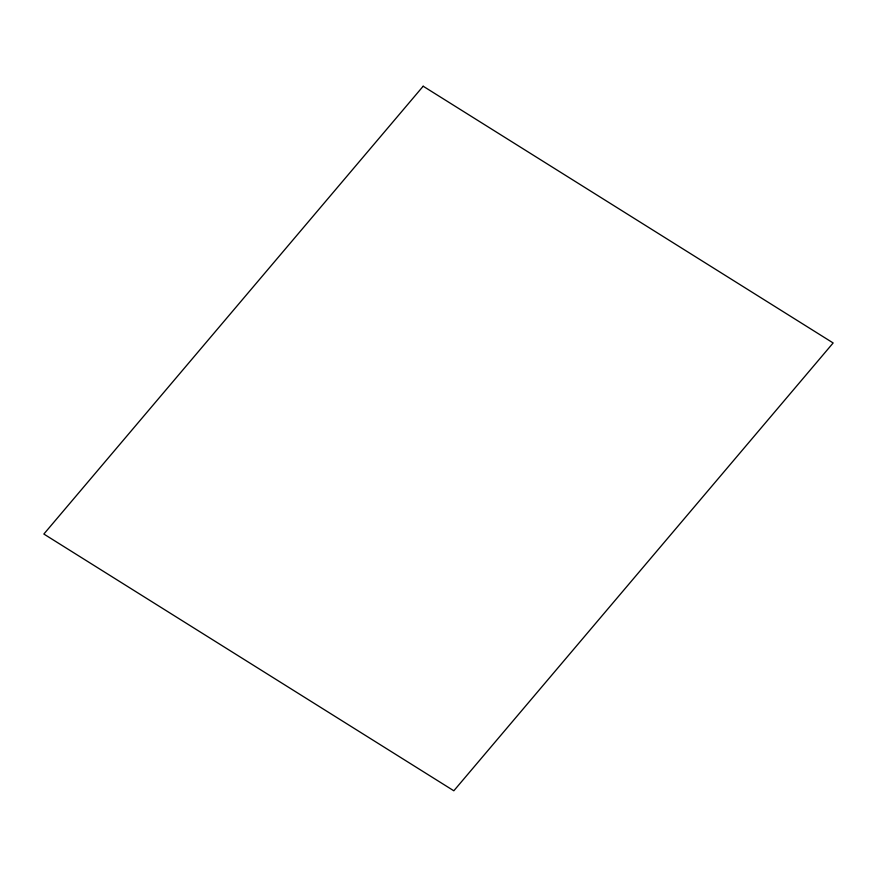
<?xml version="1.0" encoding="UTF-8"?>
<svg xmlns="http://www.w3.org/2000/svg" width="877" height="877" viewBox="0 0 877 877"><rect width="100%" height="100%" fill="white"/><g stroke="black" fill="none" stroke-linecap="round" stroke-linejoin="round"><path stroke-width="1.32" d="M423.174 86.22L43.85 534.038L453.826 790.78L833.15 342.962L423.174 86.22"/></g></svg>
